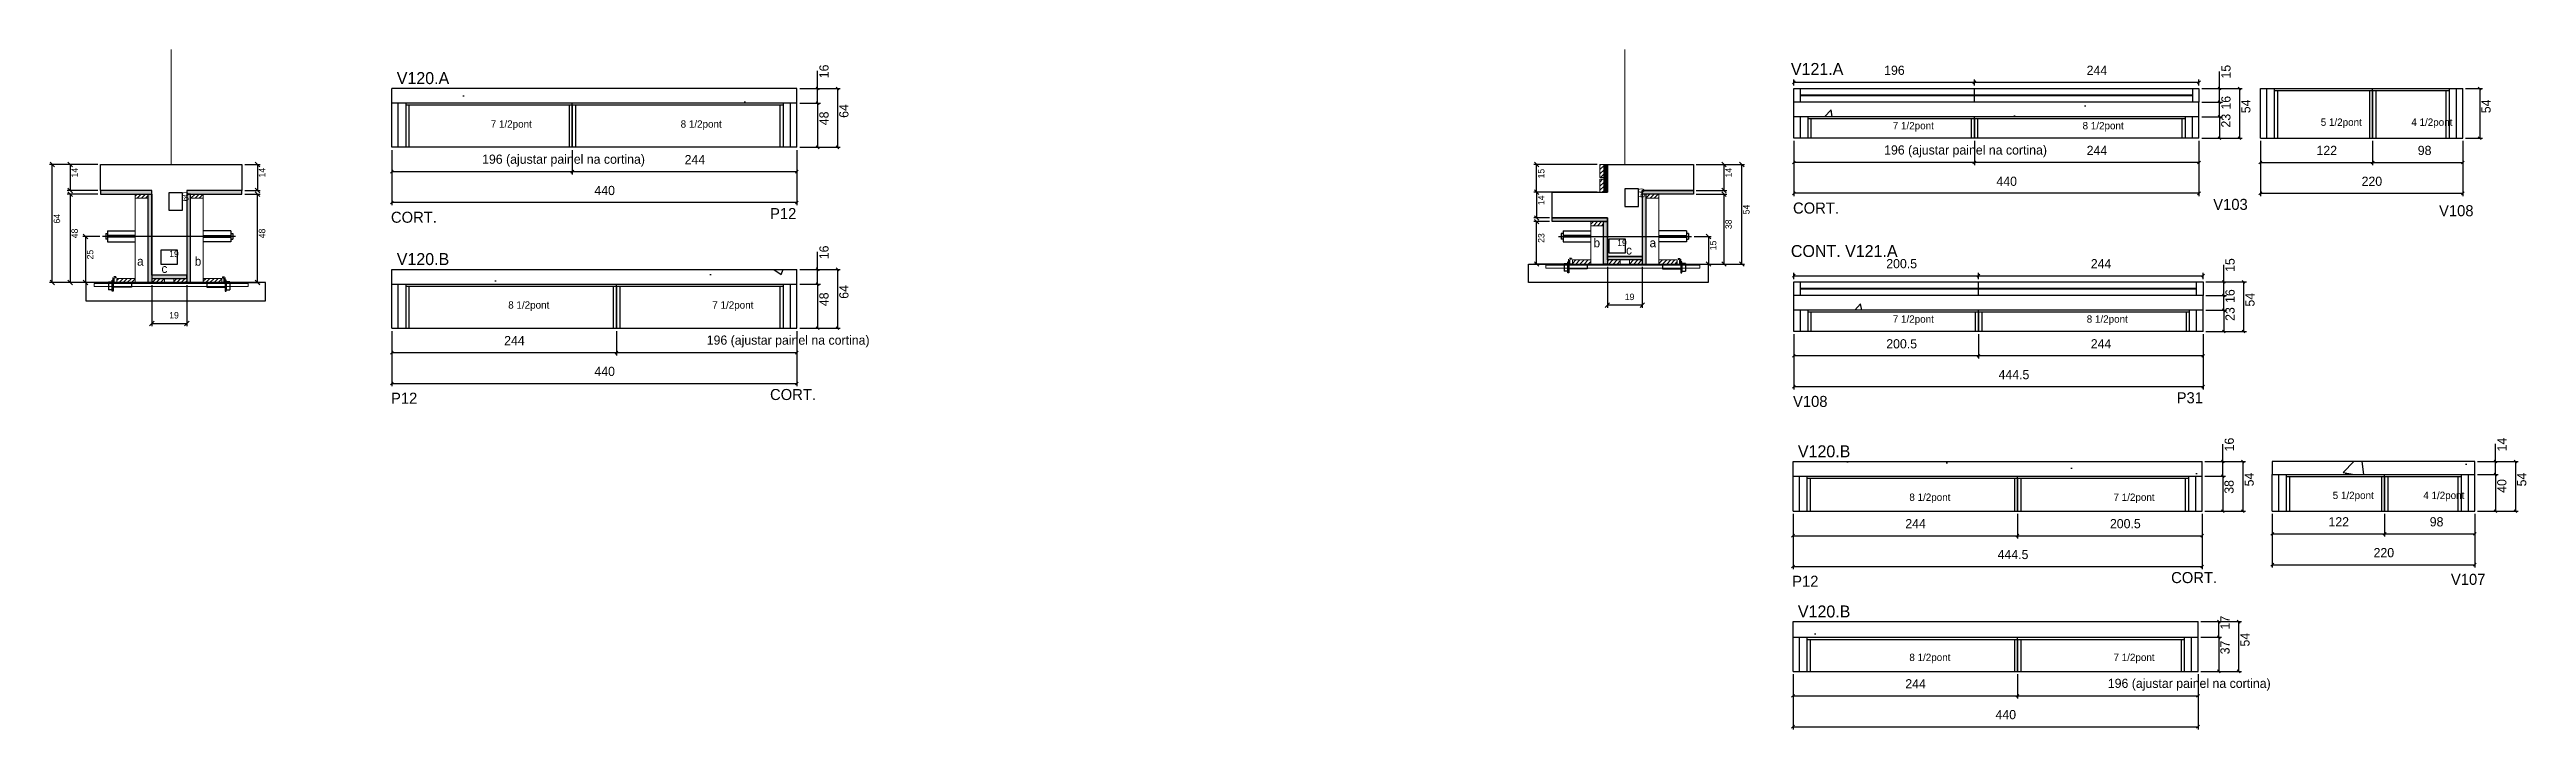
# Model space of a CAD drawing. Header units: metres. Extents: x 127 to 2817, y 11588 to 12327.
import ezdxf

# ---------------------------------------------------------------- set-up
doc = ezdxf.new("R2010")
doc.units = ezdxf.units.M
for name, color, linetype in [('5', 7, 'Continuous'), ('barrote', 7, 'Continuous'), ('CONCRETO', 7, 'Continuous'), ('COTA', 7, 'Continuous'), ('Cota Seção (2x)', 7, 'Continuous'), ('detalhes', 7, 'Continuous'), ('Hachura', 7, 'Continuous'), ('Madeira', 7, 'Continuous'), ('Painéis', 7, 'Continuous'), ('presilha', 7, 'Continuous'), ('SARR_2.2x7', 7, 'Continuous'), ('SARR_3.5x7', 7, 'Continuous'), ('SCO-___-LAJ', 7, 'Continuous'), ('TENSOR', 7, 'Continuous'), ('texto', 7, 'Continuous'), ('Texto Seção', 7, 'Continuous')]:
    doc.layers.add(name, color=color, linetype=linetype)

msp = doc.modelspace()

# ---------------------------------------------------------------- hatches: boundary and pattern name
at = {"layer": 'COTA'}
h = msp.add_hatch(dxfattribs=at)
h.set_pattern_fill('AR-CONC')
h.paths.add_polyline_path([(938.6, 12284.9), (938.6, 12268.9), (498.6, 12268.9), (498.6, 12284.9), (938.6, 12284.9)])
h = msp.add_hatch(dxfattribs=at)
h.set_pattern_fill('AR-CONC')
h.paths.add_polyline_path([(2461.7, 12269.9), (2461.7, 12253.9), (2021.7, 12253.9), (2021.7, 12269.9), (2461.7, 12269.9)])
h = msp.add_hatch(dxfattribs=at)
h.set_pattern_fill('AR-CONC')
h.paths.add_polyline_path([(498.6, 12088.3), (498.6, 12072.3), (938.6, 12072.3), (938.6, 12088.3), (498.6, 12088.3)])
h = msp.add_hatch(dxfattribs=at)
h.set_pattern_fill('AR-CONC')
h.paths.add_polyline_path([(2466.2, 12059.8), (2466.2, 12043.8), (2026.2, 12043.8), (2026.2, 12059.8), (2466.2, 12059.8)])
h = msp.add_hatch(dxfattribs=at)
h.set_pattern_fill('AR-CONC')
h.paths.add_polyline_path([(2020.7, 11879.5), (2020.7, 11863.5), (2465.2, 11863.5), (2465.2, 11879.5), (2020.7, 11879.5)])
h = msp.add_hatch(dxfattribs=at)
h.set_pattern_fill('AR-CONC')
h.paths.add_polyline_path([(2761.4, 11879.5), (2541.4, 11879.5), (2541.4, 11865.5), (2761.4, 11865.5), (2761.4, 11879.5)])
h = msp.add_hatch(dxfattribs=at)
h.set_pattern_fill('AR-CONC')
h.paths.add_polyline_path([(2020.7, 11705.5), (2020.7, 11688.5), (2460.7, 11688.5), (2460.7, 11705.5), (2020.7, 11705.5)])
at = {"layer": 'Hachura'}
h = msp.add_hatch(dxfattribs=at)
h.set_pattern_fill('ANSI31')
h.paths.add_polyline_path([(1811, 12202.1), (1815.4, 12202.1), (1815.4, 12188.1), (1811, 12188.1), (1811, 12202.1)])
h = msp.add_hatch(color=7, dxfattribs=at)
h.dxf.hatch_style = 1
h.paths.add_polyline_path([(1815.4, 12202.1), (1819, 12202.1), (1819, 12172.1), (1815.4, 12172.1), (1815.4, 12202.1)])
h = msp.add_hatch(color=7, dxfattribs=at)
h.dxf.hatch_style = 1
h.paths.add_polyline_path([(237.7, 12170.1), (237.7, 12174.1), (182.1, 12174.1), (182.1, 12170.1), (237.7, 12170.1)])
h = msp.add_hatch(dxfattribs=at)
h.set_pattern_fill('ANSI31')
h.paths.add_polyline_path([(233.7, 12165.7), (233.7, 12170.1), (219.7, 12170.1), (219.7, 12165.7), (233.7, 12165.7)])
h = msp.add_hatch(color=7, dxfattribs=at)
h.dxf.hatch_style = 1
h.paths.add_polyline_path([(233.7, 12174.1), (237.7, 12174.1), (237.7, 12074.1), (233.7, 12074.1), (233.7, 12174.1)])
h = msp.add_hatch(color=7, dxfattribs=at)
h.dxf.hatch_style = 1
h.paths.add_polyline_path([(279.7, 12174.1), (275.7, 12174.1), (275.7, 12074.1), (279.7, 12074.1), (279.7, 12174.1)])
h = msp.add_hatch(color=7, dxfattribs=at)
h.dxf.hatch_style = 1
h.paths.add_polyline_path([(335.7, 12170.1), (335.7, 12174.1), (275.7, 12174.1), (275.7, 12170.1), (335.7, 12170.1)])
h = msp.add_hatch(dxfattribs=at)
h.set_pattern_fill('ANSI31')
h.paths.add_polyline_path([(279.7, 12165.7), (279.7, 12170.1), (293.7, 12170.1), (293.7, 12165.7), (279.7, 12165.7)])
h = msp.add_hatch(dxfattribs=at)
h.set_pattern_fill('ANSI31')
h.paths.add_polyline_path([(1811, 12186.1), (1815.4, 12186.1), (1815.4, 12172.1), (1811, 12172.1), (1811, 12186.1)])
h = msp.add_hatch(color=7, dxfattribs=at)
h.dxf.hatch_style = 1
h.paths.add_polyline_path([(1861, 12174.1), (1857, 12174.1), (1857, 12094.1), (1861, 12094.1), (1861, 12174.1)])
h = msp.add_hatch(color=7, dxfattribs=at)
h.dxf.hatch_style = 1
h.paths.add_polyline_path([(1857, 12170.1), (1857, 12174.1), (1912.6, 12174.1), (1912.6, 12170.1), (1857, 12170.1)])
h = msp.add_hatch(dxfattribs=at)
h.set_pattern_fill('ANSI31')
h.paths.add_polyline_path([(1861, 12165.7), (1861, 12170.1), (1875, 12170.1), (1875, 12165.7), (1861, 12165.7)])
h = msp.add_hatch(color=7, dxfattribs=at)
h.dxf.hatch_style = 1
h.paths.add_polyline_path([(1759, 12140.1), (1759, 12144.1), (1819, 12144.1), (1819, 12140.1), (1759, 12140.1)])
h = msp.add_hatch(dxfattribs=at)
h.set_pattern_fill('ANSI31')
h.paths.add_polyline_path([(1815, 12135.7), (1815, 12140.1), (1801, 12140.1), (1801, 12135.7), (1815, 12135.7)])
h = msp.add_hatch(color=7, dxfattribs=at)
h.dxf.hatch_style = 1
h.paths.add_polyline_path([(1815, 12140.1), (1819, 12140.1), (1819, 12094.1), (1815, 12094.1), (1815, 12140.1)])
h = msp.add_hatch(color=7, dxfattribs=at)
h.dxf.hatch_style = 1
h.paths.add_polyline_path([(275.7, 12078.5), (275.7, 12082.1), (237.7, 12082.1), (237.7, 12078.5), (275.7, 12078.5)])
h = msp.add_hatch(dxfattribs=at)
h.set_pattern_fill('ANSI31')
h.paths.add_polyline_path([(1781, 12094.1), (1781, 12098.5), (1801, 12098.5), (1801, 12094.1), (1781, 12094.1)])
h = msp.add_hatch(color=7, dxfattribs=at)
h.dxf.hatch_style = 1
h.paths.add_polyline_path([(1819, 12098.5), (1819, 12102.1), (1857, 12102.1), (1857, 12098.5), (1819, 12098.5)])
h = msp.add_hatch(dxfattribs=at)
h.set_pattern_fill('ANSI31')
h.paths.add_polyline_path([(1819, 12094.1), (1819, 12098.5), (1833, 12098.5), (1833, 12094.1), (1819, 12094.1)])
h = msp.add_hatch(dxfattribs=at)
h.set_pattern_fill('ANSI31')
h.paths.add_polyline_path([(1857, 12094.1), (1857, 12098.5), (1843, 12098.5), (1843, 12094.1), (1857, 12094.1)])
h = msp.add_hatch(dxfattribs=at)
h.set_pattern_fill('ANSI31')
h.paths.add_polyline_path([(1895, 12094.1), (1895, 12098.5), (1875, 12098.5), (1875, 12094.1), (1895, 12094.1)])
h = msp.add_hatch(dxfattribs=at)
h.set_pattern_fill('ANSI31')
h.paths.add_polyline_path([(199.7, 12074.1), (199.7, 12078.5), (219.7, 12078.5), (219.7, 12074.1), (199.7, 12074.1)])
h = msp.add_hatch(dxfattribs=at)
h.set_pattern_fill('ANSI31')
h.paths.add_polyline_path([(237.7, 12074.1), (237.7, 12078.5), (251.7, 12078.5), (251.7, 12074.1), (237.7, 12074.1)])
h = msp.add_hatch(dxfattribs=at)
h.set_pattern_fill('ANSI31')
h.paths.add_polyline_path([(275.7, 12074.1), (275.7, 12078.5), (261.7, 12078.5), (261.7, 12074.1), (275.7, 12074.1)])
h = msp.add_hatch(dxfattribs=at)
h.set_pattern_fill('ANSI31')
h.paths.add_polyline_path([(313.7, 12074.1), (313.7, 12078.5), (293.7, 12078.5), (293.7, 12074.1), (313.7, 12074.1)])

# ---------------------------------------------------------------- linework, layer by layer
at = {"color": 7, "lineweight": 25}
for p, q in [((187.7, 12127.1), (187.7, 12121.1)), ((187.7, 12127.1), (189.7, 12127.1)), ((189.7, 12121.1), (187.7, 12121.1)), ((189.7, 12130.1), (189.7, 12118.1)), ((189.7, 12130.1), (219.7, 12130.1)), ((219.7, 12125.1), (189.7, 12125.1)), ((219.7, 12123.1), (189.7, 12123.1)), ((189.7, 12118.1), (219.7, 12118.1)), ((323.7, 12130.1), (293.7, 12130.1)), ((293.7, 12125.1), (323.7, 12125.1)), ((293.7, 12123.1), (323.7, 12123.1)), ((323.7, 12118.1), (293.7, 12118.1)), ((323.7, 12130.1), (323.7, 12118.1)), ((323.7, 12127.1), (325.7, 12127.1)), ((323.7, 12121.1), (325.7, 12121.1)), ((325.7, 12127.1), (325.7, 12121.1)), ((1769, 12127.1), (1769, 12121.1)), ((1771, 12127.1), (1769, 12127.1)), ((1771, 12121.1), (1769, 12121.1)), ((1771, 12130.1), (1771, 12118.1)), ((1771, 12130.1), (1801, 12130.1)), ((1801, 12125.1), (1771, 12125.1)), ((1801, 12123.1), (1771, 12123.1)), ((1771, 12118.1), (1801, 12118.1)), ((1905, 12130.1), (1875, 12130.1)), ((1875, 12125.1), (1905, 12125.1)), ((1875, 12123.1), (1905, 12123.1)), ((1905, 12118.1), (1875, 12118.1)), ((1905, 12130.1), (1905, 12118.1)), ((1907, 12127.1), (1905, 12127.1)), ((1905, 12121.1), (1907, 12121.1)), ((1907, 12127.1), (1907, 12121.1))]:
    msp.add_line(p, q, dxfattribs=at)
at = {"layer": 'barrote', "color": 251, "lineweight": 25}
for points in [[(1928.5, 12074.1), (1733.3, 12074.1), (1733.3, 12094.1), (1928.5, 12094.1)], [(166.2, 12054.1), (361.4, 12054.1), (361.4, 12074.1), (166.2, 12074.1)]]:
    msp.add_lwpolyline(points, close=True, dxfattribs=at)
at = {"layer": 'CONCRETO', "color": 251, "lineweight": 25}
msp.add_lwpolyline([(182.1, 12174.1), (182.1, 12202.1), (335.7, 12202.1), (335.7, 12174.1), (275.7, 12174.1), (275.7, 12082.1), (237.7, 12082.1), (237.7, 12174.1)], close=True, dxfattribs=at)
msp.add_lwpolyline([(1912.6, 12202.1), (1912.6, 12174.1), (1857, 12174.1), (1857, 12102.1), (1819, 12102.1), (1819, 12144.1), (1759, 12144.1), (1759, 12172.1), (1819, 12172.1), (1819, 12202.1), (1912.6, 12202.1)], dxfattribs=at)
at = {"layer": 'COTA', "color": 4, "lineweight": 25}
for p, q in [((961.1, 12284.9), (961.1, 12304)), ((2484.1, 12284.9), (2484.1, 12303.3)), ((941.6, 12284.9), (964.1, 12284.9)), ((941.6, 12284.9), (985.7, 12284.9)), ((961.1, 12268.9), (961.1, 12284.9)), ((982.7, 12284.9), (982.7, 12220.9)), ((2021.7, 12287.9), (2021.7, 12294.5)), ((2021.7, 12291.5), (2217.7, 12291.5)), ((2217.7, 12287.9), (2217.7, 12294.5)), ((2217.7, 12287.9), (2217.7, 12294.5)), ((2217.7, 12291.5), (2461.7, 12291.5)), ((2461.7, 12287.9), (2461.7, 12294.5)), ((2464.7, 12284.9), (2508.7, 12284.9)), ((2464.7, 12284.9), (2487.1, 12284.9)), ((2484.1, 12269.9), (2484.1, 12284.9)), ((2505.7, 12284.9), (2505.7, 12230.9)), ((2751.4, 12284.9), (2769.7, 12284.9)), ((2766.7, 12284.9), (2766.7, 12230.9)), ((941.6, 12268.9), (964.1, 12268.9)), ((941.6, 12268.9), (964.1, 12268.9)), ((961.1, 12268.9), (961.1, 12220.9)), ((2464.7, 12269.9), (2487.1, 12269.9)), ((2464.7, 12269.9), (2487.1, 12269.9)), ((2464.7, 12253.9), (2487.1, 12253.9)), ((2464.7, 12253.9), (2487.1, 12253.9)), ((2484.1, 12253.9), (2484.1, 12269.9)), ((2484.1, 12253.9), (2484.1, 12230.9)), ((498.6, 12217.9), (498.6, 12191.4)), ((498.6, 12217.9), (498.6, 12157.9)), ((694.6, 12217.9), (694.6, 12191.4)), ((694.6, 12217.9), (694.6, 12191.4)), ((938.6, 12217.9), (938.6, 12191.4)), ((938.6, 12217.9), (938.6, 12157.9)), ((941.6, 12220.9), (964.1, 12220.9)), ((941.6, 12220.9), (985.7, 12220.9)), ((2021.7, 12227.9), (2021.7, 12201.4)), ((2021.7, 12227.9), (2021.7, 12167.9)), ((2217.7, 12227.9), (2217.7, 12201.4)), ((2217.7, 12227.9), (2217.7, 12201.4)), ((2461.7, 12227.9), (2461.7, 12201.4)), ((2461.7, 12227.9), (2461.7, 12167.9)), ((2464.7, 12230.9), (2487.1, 12230.9)), ((2464.7, 12230.9), (2508.7, 12230.9)), ((2528.4, 12227.9), (2528.4, 12201.4)), ((2528.4, 12227.9), (2528.4, 12167.9)), ((2650.4, 12227.9), (2650.4, 12201.4)), ((2650.4, 12227.9), (2650.4, 12201.4)), ((2748.4, 12227.9), (2748.4, 12201.4)), ((2748.4, 12227.9), (2748.4, 12167.9)), ((2751.4, 12230.9), (2769.7, 12230.9)), ((179.1, 12202.1), (126.7, 12202.1)), ((129.7, 12074.1), (129.7, 12202.1)), ((179.1, 12202.1), (146, 12202.1)), ((149, 12202.1), (149, 12174.1)), ((338.7, 12202.1), (355.5, 12202.1)), ((352.5, 12202.1), (352.5, 12174.1)), ((694.6, 12194.4), (498.6, 12194.4)), ((938.6, 12194.4), (694.6, 12194.4)), ((1808, 12202.1), (1739.2, 12202.1)), ((1742.2, 12172.1), (1742.2, 12202.1)), ((1915.6, 12202.1), (1968, 12202.1)), ((1915.6, 12202.1), (1948.7, 12202.1)), ((1945.7, 12202.1), (1945.7, 12174.1)), ((1965, 12094.1), (1965, 12202.1)), ((2217.7, 12204.4), (2021.7, 12204.4)), ((2461.7, 12204.4), (2217.7, 12204.4)), ((2528.4, 12204.4), (2650.4, 12204.4)), ((2650.4, 12204.4), (2748.4, 12204.4)), ((179.1, 12174.1), (146, 12174.1)), ((179.1, 12170.1), (146, 12170.1)), ((149, 12170.1), (149, 12074.1)), ((338.7, 12174.1), (355.5, 12174.1)), ((338.7, 12170.1), (355.5, 12170.1)), ((352.5, 12074.1), (352.5, 12170.1)), ((1808, 12172.1), (1739.2, 12172.1)), ((1756, 12172.1), (1739.2, 12172.1)), ((1742.2, 12172.1), (1742.2, 12144.1)), ((1915.6, 12174.1), (1948.7, 12174.1)), ((1915.6, 12170.1), (1948.7, 12170.1)), ((1945.7, 12170.1), (1945.7, 12094.1)), ((2461.7, 12170.9), (2021.7, 12170.9)), ((2528.4, 12170.9), (2748.4, 12170.9)), ((938.6, 12160.9), (498.6, 12160.9)), ((1756, 12144.1), (1739.2, 12144.1)), ((1756, 12140.1), (1739.2, 12140.1)), ((1742.2, 12094.1), (1742.2, 12140.1)), ((181.4, 12124.1), (162.8, 12124.1)), ((165.8, 12124.1), (165.8, 12074.1)), ((1913.3, 12124.1), (1931.9, 12124.1)), ((1928.9, 12124.1), (1928.9, 12094.1)), ((941.6, 12088.3), (964.1, 12088.3)), ((941.6, 12088.3), (985.7, 12088.3)), ((961.1, 12088.3), (961.1, 12107.4)), ((961.1, 12072.3), (961.1, 12088.3)), ((982.7, 12088.3), (982.7, 12024.3)), ((1782.4, 12094.1), (1739.2, 12094.1)), ((1819, 12091.1), (1819, 12046.4)), ((1857, 12091.1), (1857, 12046.4)), ((1893.6, 12094.1), (1968, 12094.1)), ((1893.6, 12094.1), (1948.7, 12094.1)), ((1913.3, 12094.1), (1931.9, 12094.1)), ((2021.7, 12077.8), (2021.7, 12084.4)), ((2222.2, 12077.8), (2222.2, 12084.4)), ((2222.2, 12077.8), (2222.2, 12084.4)), ((2466.2, 12077.8), (2466.2, 12084.4)), ((2488.6, 12074.8), (2488.6, 12093.2)), ((201.1, 12074.1), (126.7, 12074.1)), ((201.1, 12074.1), (146, 12074.1)), ((181.4, 12074.1), (162.8, 12074.1)), ((237.7, 12071.1), (237.7, 12026.4)), ((275.7, 12071.1), (275.7, 12026.4)), ((312.3, 12074.1), (355.5, 12074.1)), ((941.6, 12072.3), (964.1, 12072.3)), ((941.6, 12072.3), (964.1, 12072.3)), ((961.1, 12072.3), (961.1, 12024.3)), ((2021.7, 12081.4), (2222.2, 12081.4)), ((2222.2, 12081.4), (2466.2, 12081.4)), ((2469.2, 12074.8), (2513.2, 12074.8)), ((2469.2, 12074.8), (2491.6, 12074.8)), ((2469.2, 12059.8), (2491.6, 12059.8)), ((2469.2, 12059.8), (2491.6, 12059.8)), ((2488.6, 12059.8), (2488.6, 12074.8)), ((2488.6, 12043.8), (2488.6, 12059.8)), ((2510.2, 12074.8), (2510.2, 12020.8)), ((237.7, 12029.4), (275.7, 12029.4)), ((1857, 12049.4), (1819, 12049.4)), ((2469.2, 12043.8), (2491.6, 12043.8)), ((2469.2, 12043.8), (2491.6, 12043.8)), ((2488.6, 12043.8), (2488.6, 12020.8)), ((498.6, 12021.3), (498.6, 11994.8)), ((498.6, 12021.3), (498.6, 11961.3)), ((742.6, 12021.3), (742.6, 11994.8)), ((742.6, 12021.3), (742.6, 11994.8)), ((938.6, 12021.3), (938.6, 11994.8)), ((938.6, 12021.3), (938.6, 11961.3)), ((941.6, 12024.3), (964.1, 12024.3)), ((941.6, 12024.3), (985.7, 12024.3)), ((2021.7, 12017.8), (2021.7, 11991.3)), ((2021.7, 12017.8), (2021.7, 11957.8)), ((2222.2, 12017.8), (2222.2, 11991.3)), ((2222.2, 12017.8), (2222.2, 11991.3)), ((2466.2, 12017.8), (2466.2, 11991.3)), ((2466.2, 12017.8), (2466.2, 11957.8)), ((2469.2, 12020.8), (2491.6, 12020.8)), ((2469.2, 12020.8), (2513.2, 12020.8)), ((498.6, 11997.8), (742.6, 11997.8)), ((742.6, 11997.8), (938.6, 11997.8)), ((2222.2, 11994.3), (2021.7, 11994.3)), ((2466.2, 11994.3), (2222.2, 11994.3)), ((498.6, 11964.3), (938.6, 11964.3)), ((2466.2, 11960.8), (2021.7, 11960.8)), ((2487.7, 11879.5), (2487.7, 11898.5)), ((2783.8, 11879.5), (2783.8, 11898.6)), ((2468.2, 11879.5), (2490.7, 11879.5)), ((2468.2, 11879.5), (2512.3, 11879.5)), ((2487.7, 11863.5), (2487.7, 11879.5)), ((2509.3, 11879.5), (2509.3, 11825.5)), ((2764.4, 11879.5), (2808.5, 11879.5)), ((2764.4, 11879.5), (2786.8, 11879.5)), ((2783.8, 11865.5), (2783.8, 11879.5)), ((2805.5, 11879.5), (2805.5, 11825.5)), ((2468.2, 11863.5), (2490.7, 11863.5)), ((2468.2, 11863.5), (2490.7, 11863.5)), ((2487.7, 11863.5), (2487.7, 11825.5)), ((2764.4, 11865.5), (2786.8, 11865.5)), ((2764.4, 11865.5), (2786.8, 11865.5)), ((2783.8, 11865.5), (2783.8, 11825.5)), ((2020.7, 11822.5), (2020.7, 11795.9)), ((2020.7, 11822.5), (2020.7, 11762.4)), ((2264.7, 11822.5), (2264.7, 11795.9)), ((2264.7, 11822.5), (2264.7, 11795.9)), ((2465.2, 11822.5), (2465.2, 11795.9)), ((2465.2, 11822.5), (2465.2, 11762.4)), ((2468.2, 11825.5), (2490.7, 11825.5)), ((2468.2, 11825.5), (2512.3, 11825.5)), ((2541.4, 11822.5), (2541.4, 11797.9)), ((2541.4, 11822.5), (2541.4, 11764.4)), ((2663.4, 11822.5), (2663.4, 11797.9)), ((2663.4, 11822.5), (2663.4, 11797.9)), ((2761.4, 11822.5), (2761.4, 11797.9)), ((2761.4, 11822.5), (2761.4, 11764.4)), ((2764.4, 11825.5), (2808.5, 11825.5)), ((2764.4, 11825.5), (2786.8, 11825.5)), ((2020.7, 11798.9), (2264.7, 11798.9)), ((2264.7, 11798.9), (2465.2, 11798.9)), ((2541.4, 11800.9), (2663.4, 11800.9)), ((2663.4, 11800.9), (2761.4, 11800.9)), ((2020.7, 11765.4), (2465.2, 11765.4)), ((2541.4, 11767.4), (2761.4, 11767.4)), ((2463.7, 11705.5), (2486.2, 11705.5)), ((2463.7, 11705.5), (2507.8, 11705.5)), ((2483.2, 11688.5), (2483.2, 11705.5)), ((2504.8, 11705.5), (2504.8, 11651.5)), ((2463.7, 11688.5), (2486.2, 11688.5)), ((2463.7, 11688.5), (2486.2, 11688.5)), ((2483.2, 11688.5), (2483.2, 11651.5)), ((2463.7, 11651.5), (2486.2, 11651.5)), ((2463.7, 11651.5), (2507.8, 11651.5)), ((2020.7, 11648.5), (2020.7, 11621.9)), ((2020.7, 11648.5), (2020.7, 11588.4)), ((2020.7, 11624.9), (2264.7, 11624.9)), ((2264.7, 11648.5), (2264.7, 11621.9)), ((2264.7, 11648.5), (2264.7, 11621.9)), ((2264.7, 11624.9), (2460.7, 11624.9)), ((2460.7, 11648.5), (2460.7, 11621.9)), ((2460.7, 11648.5), (2460.7, 11588.4)), ((2020.7, 11591.4), (2460.7, 11591.4))]:
    msp.add_line(p, q, dxfattribs=at)
at = {"layer": 'COTA', "color": 241, "lineweight": 25}
for p, q in [((938.6, 12284.9), (498.6, 12284.9)), ((498.6, 12268.9), (498.6, 12284.9)), ((938.6, 12268.9), (938.6, 12284.9)), ((2461.7, 12269.9), (2021.7, 12269.9)), ((2021.7, 12253.9), (2021.7, 12269.9)), ((2461.7, 12253.9), (2461.7, 12269.9)), ((498.6, 12088.3), (938.6, 12088.3)), ((498.6, 12072.3), (498.6, 12088.3)), ((938.6, 12072.3), (938.6, 12088.3)), ((2466.2, 12059.8), (2021.7, 12059.8)), ((2021.7, 12043.8), (2021.7, 12059.8)), ((2466.2, 12043.8), (2466.2, 12059.8)), ((2020.7, 11879.5), (2465.2, 11879.5)), ((2020.7, 11863.5), (2020.7, 11879.5)), ((2465.2, 11863.5), (2465.2, 11879.5)), ((2761.4, 11879.5), (2541.4, 11879.5)), ((2541.4, 11879.5), (2541.4, 11865.5)), ((2761.4, 11865.5), (2761.4, 11879.5)), ((2020.7, 11705.5), (2460.7, 11705.5)), ((2020.7, 11688.5), (2020.7, 11705.5)), ((2460.7, 11688.5), (2460.7, 11705.5))]:
    msp.add_line(p, q, dxfattribs=at)
at = {"layer": 'COTA', "color": 0, "lineweight": 25}
for p, q in [((962.6, 12283.4), (959.6, 12286.4)), ((962.6, 12267.4), (959.6, 12270.4)), ((959.6, 12270.4), (962.6, 12267.4)), ((984.2, 12283.4), (981.2, 12286.4)), ((2023.2, 12293), (2020.2, 12290)), ((2216.2, 12290), (2219.2, 12293)), ((2219.2, 12293), (2216.2, 12290)), ((2460.2, 12290), (2463.2, 12293)), ((2485.6, 12283.4), (2482.6, 12286.4)), ((2485.6, 12268.4), (2482.6, 12271.4)), ((2482.6, 12271.4), (2485.6, 12268.4)), ((2507.2, 12283.4), (2504.2, 12286.4)), ((2768.2, 12283.4), (2765.2, 12286.4)), ((2485.6, 12252.4), (2482.6, 12255.4)), ((2482.6, 12255.4), (2485.6, 12252.4)), ((959.6, 12222.4), (962.6, 12219.4)), ((981.2, 12222.4), (984.2, 12219.4)), ((2482.6, 12232.4), (2485.6, 12229.4)), ((2504.2, 12232.4), (2507.2, 12229.4)), ((2765.2, 12232.4), (2768.2, 12229.4)), ((500.1, 12195.9), (497.1, 12192.9)), ((696.1, 12195.9), (693.1, 12192.9)), ((693.1, 12192.9), (696.1, 12195.9)), ((937.1, 12192.9), (940.1, 12195.9)), ((2023.2, 12205.9), (2020.2, 12202.9)), ((2219.2, 12205.9), (2216.2, 12202.9)), ((2216.2, 12202.9), (2219.2, 12205.9)), ((2460.2, 12202.9), (2463.2, 12205.9)), ((2529.9, 12205.9), (2526.9, 12202.9)), ((2648.9, 12202.9), (2651.9, 12205.9)), ((2651.9, 12205.9), (2648.9, 12202.9)), ((2746.9, 12202.9), (2749.9, 12205.9)), ((2023.2, 12172.4), (2020.2, 12169.4)), ((2460.2, 12169.4), (2463.2, 12172.4)), ((2529.9, 12172.4), (2526.9, 12169.4)), ((2746.9, 12169.4), (2749.9, 12172.4)), ((500.1, 12162.4), (497.1, 12159.4)), ((937.1, 12159.4), (940.1, 12162.4)), ((962.6, 12086.8), (959.6, 12089.8)), ((984.2, 12086.8), (981.2, 12089.8)), ((2023.2, 12082.9), (2020.2, 12079.9)), ((2220.7, 12079.9), (2223.7, 12082.9)), ((2223.7, 12082.9), (2220.7, 12079.9)), ((2464.7, 12079.9), (2467.7, 12082.9)), ((962.6, 12070.8), (959.6, 12073.8)), ((959.6, 12073.8), (962.6, 12070.8)), ((2490.1, 12073.3), (2487.1, 12076.3)), ((2490.1, 12058.3), (2487.1, 12061.3)), ((2487.1, 12061.3), (2490.1, 12058.3)), ((2511.7, 12073.3), (2508.7, 12076.3)), ((2490.1, 12042.3), (2487.1, 12045.3)), ((2487.1, 12045.3), (2490.1, 12042.3)), ((959.6, 12025.8), (962.6, 12022.8)), ((981.2, 12025.8), (984.2, 12022.8)), ((2487.1, 12022.3), (2490.1, 12019.3)), ((2508.7, 12022.3), (2511.7, 12019.3)), ((500.1, 11999.3), (497.1, 11996.3)), ((741.1, 11996.3), (744.1, 11999.3)), ((744.1, 11999.3), (741.1, 11996.3)), ((937.1, 11996.3), (940.1, 11999.3)), ((2023.2, 11995.8), (2020.2, 11992.8)), ((2223.7, 11995.8), (2220.7, 11992.8)), ((2220.7, 11992.8), (2223.7, 11995.8)), ((2464.7, 11992.8), (2467.7, 11995.8)), ((500.1, 11965.8), (497.1, 11962.8)), ((937.1, 11962.8), (940.1, 11965.8)), ((2023.2, 11962.3), (2020.2, 11959.3)), ((2464.7, 11959.3), (2467.7, 11962.3)), ((2489.2, 11878), (2486.2, 11881)), ((2510.8, 11878), (2507.8, 11881)), ((2785.3, 11878), (2782.3, 11881)), ((2785.3, 11864), (2782.3, 11867)), ((2782.3, 11867), (2785.3, 11864)), ((2807, 11878), (2804, 11881)), ((2489.2, 11862), (2486.2, 11865)), ((2486.2, 11865), (2489.2, 11862)), ((2486.2, 11827), (2489.2, 11824)), ((2507.8, 11827), (2510.8, 11824)), ((2782.3, 11827), (2785.3, 11824)), ((2804, 11827), (2807, 11824)), ((2022.2, 11800.4), (2019.2, 11797.4)), ((2263.2, 11797.4), (2266.2, 11800.4)), ((2266.2, 11800.4), (2263.2, 11797.4)), ((2463.7, 11797.4), (2466.7, 11800.4)), ((2542.9, 11802.4), (2539.9, 11799.4)), ((2661.9, 11799.4), (2664.9, 11802.4)), ((2664.9, 11802.4), (2661.9, 11799.4)), ((2759.9, 11799.4), (2762.9, 11802.4)), ((2022.2, 11766.9), (2019.2, 11763.9)), ((2463.7, 11763.9), (2466.7, 11766.9)), ((2542.9, 11768.9), (2539.9, 11765.9)), ((2759.9, 11765.9), (2762.9, 11768.9)), ((2484.7, 11704), (2481.7, 11707)), ((2506.3, 11704), (2503.3, 11707)), ((2484.7, 11687), (2481.7, 11690)), ((2481.7, 11690), (2484.7, 11687)), ((2481.7, 11653), (2484.7, 11650)), ((2503.3, 11653), (2506.3, 11650)), ((2022.2, 11626.4), (2019.2, 11623.4)), ((2263.2, 11623.4), (2266.2, 11626.4)), ((2266.2, 11626.4), (2263.2, 11623.4)), ((2459.2, 11623.4), (2462.2, 11626.4)), ((2022.2, 11592.9), (2019.2, 11589.9)), ((2459.2, 11589.9), (2462.2, 11592.9))]:
    msp.add_line(p, q, dxfattribs=at)
for points in [[(132.2, 12199.6), (127.2, 12204.6)], [(151.5, 12199.6), (146.5, 12204.6)], [(355, 12199.6), (350, 12204.6)], [(1744.7, 12199.6), (1739.7, 12204.6)], [(1948.2, 12199.6), (1943.2, 12204.6)], [(1967.5, 12199.6), (1962.5, 12204.6)], [(146.5, 12176.6), (151.5, 12171.6)], [(151.5, 12167.6), (146.5, 12172.6)], [(350, 12176.6), (355, 12171.6)], [(355, 12167.6), (350, 12172.6)], [(1744.7, 12169.6), (1739.7, 12174.6)], [(1739.7, 12174.6), (1744.7, 12169.6)], [(1943.2, 12176.6), (1948.2, 12171.6)], [(1948.2, 12167.6), (1943.2, 12172.6)], [(1739.7, 12146.6), (1744.7, 12141.6)], [(1744.7, 12137.6), (1739.7, 12142.6)], [(168.3, 12121.6), (163.3, 12126.6)], [(1931.4, 12121.6), (1926.4, 12126.6)], [(1739.7, 12096.6), (1744.7, 12091.6)], [(1926.4, 12096.6), (1931.4, 12091.6)], [(1943.2, 12096.6), (1948.2, 12091.6)], [(1962.5, 12096.6), (1967.5, 12091.6)], [(127.2, 12076.6), (132.2, 12071.6)], [(146.5, 12076.6), (151.5, 12071.6)], [(163.3, 12076.6), (168.3, 12071.6)], [(350, 12076.6), (355, 12071.6)], [(240.2, 12031.9), (235.2, 12026.9)], [(273.2, 12026.9), (278.2, 12031.9)], [(1821.5, 12051.9), (1816.5, 12046.9)], [(1854.5, 12046.9), (1859.5, 12051.9)]]:
    msp.add_lwpolyline(points, dxfattribs=at)
at = {"layer": 'Cota Seção (2x)', "color": 180, "lineweight": 25}
for p, q in [((271.2, 12171.6), (256.2, 12171.6)), ((256.2, 12171.6), (256.2, 12152.6)), ((271.2, 12152.6), (271.2, 12171.6)), ((1853, 12175.8), (1838, 12175.8)), ((1838, 12175.8), (1838, 12156.5)), ((1853, 12156.5), (1853, 12175.8)), ((256.2, 12152.6), (271.2, 12152.6)), ((1838, 12156.5), (1853, 12156.5)), ((265.7, 12109.1), (247.7, 12109.1)), ((247.7, 12109.1), (247.7, 12094.1)), ((265.7, 12094.1), (265.7, 12109.1)), ((1838.7, 12121.1), (1820.7, 12121.1)), ((1820.7, 12121.1), (1820.7, 12106.1)), ((1838.7, 12106.1), (1838.7, 12121.1)), ((247.7, 12094.1), (265.7, 12094.1)), ((1820.7, 12106.1), (1838.7, 12106.1))]:
    msp.add_line(p, q, dxfattribs=at)
at = {"layer": 'Madeira', "color": 126, "lineweight": 18}
for points in [[(1811, 12202.1), (1815.4, 12202.1), (1815.4, 12188.1), (1811, 12188.1)], [(233.7, 12165.7), (233.7, 12170.1), (219.7, 12170.1), (219.7, 12165.7)], [(233.7, 12170.1), (219.7, 12170.1), (219.7, 12074.1), (233.7, 12074.1)], [(279.7, 12165.7), (279.7, 12170.1), (293.7, 12170.1), (293.7, 12165.7)], [(279.7, 12170.1), (293.7, 12170.1), (293.7, 12074.1), (279.7, 12074.1)], [(1811, 12186.1), (1815.4, 12186.1), (1815.4, 12172.1), (1811, 12172.1)], [(1861, 12165.7), (1861, 12170.1), (1875, 12170.1), (1875, 12165.7)], [(1861, 12170.1), (1875, 12170.1), (1875, 12094.1), (1861, 12094.1)], [(1815, 12135.7), (1815, 12140.1), (1801, 12140.1), (1801, 12135.7)], [(1815, 12140.1), (1801, 12140.1), (1801, 12094.1), (1815, 12094.1)], [(1781, 12094.1), (1781, 12098.5), (1801, 12098.5), (1801, 12094.1)], [(1819, 12094.1), (1819, 12098.5), (1833, 12098.5), (1833, 12094.1)], [(1857, 12094.1), (1857, 12098.5), (1843, 12098.5), (1843, 12094.1)], [(1895, 12094.1), (1895, 12098.5), (1875, 12098.5), (1875, 12094.1)], [(199.7, 12074.1), (199.7, 12078.5), (219.7, 12078.5), (219.7, 12074.1)], [(237.7, 12074.1), (237.7, 12078.5), (251.7, 12078.5), (251.7, 12074.1)], [(275.7, 12074.1), (275.7, 12078.5), (261.7, 12078.5), (261.7, 12074.1)], [(313.7, 12074.1), (313.7, 12078.5), (293.7, 12078.5), (293.7, 12074.1)]]:
    msp.add_lwpolyline(points, close=True, dxfattribs=at)
at = {"layer": 'Painéis', "color": 200, "lineweight": 25}
for p, q in [((2021.7, 12269.9), (2021.7, 12284.9)), ((2021.7, 12284.9), (2461.7, 12284.9)), ((2217.7, 12269.9), (2217.7, 12284.9)), ((2461.7, 12284.9), (2461.7, 12269.9)), ((2528.4, 12284.9), (2748.4, 12284.9)), ((2528.4, 12230.9), (2528.4, 12284.9)), ((2650.4, 12230.9), (2650.4, 12284.9)), ((2748.4, 12230.9), (2748.4, 12284.9)), ((938.6, 12268.9), (498.6, 12268.9)), ((498.6, 12220.9), (498.6, 12268.9)), ((694.6, 12220.9), (694.6, 12268.9)), ((938.6, 12220.9), (938.6, 12268.9)), ((2461.7, 12269.9), (2021.7, 12269.9)), ((2461.7, 12253.9), (2021.7, 12253.9)), ((2021.7, 12230.9), (2021.7, 12253.9)), ((2217.7, 12230.9), (2217.7, 12253.9)), ((2461.7, 12230.9), (2461.7, 12253.9)), ((938.6, 12220.9), (498.6, 12220.9)), ((2461.7, 12230.9), (2021.7, 12230.9)), ((2528.4, 12230.9), (2748.4, 12230.9)), ((498.6, 12072.3), (938.6, 12072.3)), ((498.6, 12024.3), (498.6, 12072.3)), ((742.6, 12024.3), (742.6, 12072.3)), ((938.6, 12024.3), (938.6, 12072.3)), ((2021.7, 12059.8), (2021.7, 12074.8)), ((2021.7, 12074.8), (2466.2, 12074.8)), ((2466.2, 12059.8), (2021.7, 12059.8)), ((2222.2, 12059.8), (2222.2, 12074.8)), ((2466.2, 12074.8), (2466.2, 12059.8)), ((2466.2, 12043.8), (2021.7, 12043.8)), ((2021.7, 12020.8), (2021.7, 12043.8)), ((2222.2, 12020.8), (2222.2, 12043.8)), ((2466.2, 12020.8), (2466.2, 12043.8)), ((498.6, 12024.3), (938.6, 12024.3)), ((2466.2, 12020.8), (2021.7, 12020.8)), ((2020.7, 11863.5), (2465.2, 11863.5)), ((2020.7, 11825.5), (2020.7, 11863.5)), ((2264.7, 11825.5), (2264.7, 11863.5)), ((2465.2, 11825.5), (2465.2, 11863.5)), ((2541.4, 11865.5), (2761.4, 11865.5)), ((2541.4, 11825.5), (2541.4, 11865.5)), ((2663.4, 11825.5), (2663.4, 11865.5)), ((2761.4, 11825.5), (2761.4, 11865.5)), ((2020.7, 11825.5), (2465.2, 11825.5)), ((2541.4, 11825.5), (2761.4, 11825.5)), ((2020.7, 11688.5), (2460.7, 11688.5)), ((2020.7, 11651.5), (2020.7, 11688.5)), ((2264.7, 11651.5), (2264.7, 11688.5)), ((2460.7, 11651.5), (2460.7, 11688.5)), ((2020.7, 11651.5), (2460.7, 11651.5))]:
    msp.add_line(p, q, dxfattribs=at)
for points in [[(1815.4, 12202.1), (1819, 12202.1), (1819, 12172.1), (1815.4, 12172.1)], [(237.7, 12170.1), (237.7, 12174.1), (182.1, 12174.1), (182.1, 12170.1)], [(233.7, 12170.1), (237.7, 12170.1), (237.7, 12074.1), (233.7, 12074.1)], [(335.7, 12170.1), (335.7, 12174.1), (275.7, 12174.1), (275.7, 12170.1)], [(279.7, 12170.1), (275.7, 12170.1), (275.7, 12074.1), (279.7, 12074.1)], [(1857, 12170.1), (1857, 12174.1), (1912.6, 12174.1), (1912.6, 12170.1)], [(1861, 12170.1), (1857, 12170.1), (1857, 12094.1), (1861, 12094.1)], [(1759, 12140.1), (1759, 12144.1), (1819, 12144.1), (1819, 12140.1)], [(1815, 12140.1), (1819, 12140.1), (1819, 12094.1), (1815, 12094.1)], [(275.7, 12078.5), (275.7, 12082.1), (237.7, 12082.1), (237.7, 12078.5)], [(1819, 12098.5), (1819, 12102.1), (1857, 12102.1), (1857, 12098.5)]]:
    msp.add_lwpolyline(points, close=True, dxfattribs=at)
at = {"layer": 'presilha', "color": 1, "lineweight": 25}
for p, q in [((1772.2, 12094.8), (1776.2, 12094.8)), ((1772.2, 12094.8), (1772.2, 12086.2)), ((1776.2, 12086.2), (1772.2, 12086.2)), ((1776.2, 12096.5), (1777.2, 12096.5)), ((1776.2, 12084.5), (1776.2, 12096.5)), ((1776.2, 12094.8), (1776.2, 12086.2)), ((1777.2, 12084.5), (1776.2, 12084.5)), ((1777.2, 12093.3), (1777.2, 12099.4)), ((1777.2, 12096.5), (1777.2, 12084.5)), ((1797.2, 12088.9), (1777.2, 12088.9)), ((1780.2, 12100.2), (1777.9, 12100.2)), ((1778.2, 12093.9), (1778.2, 12098.8)), ((1780.2, 12099.2), (1778.5, 12099.2)), ((1797.2, 12093.5), (1778.5, 12093.5)), ((1780.2, 12100.2), (1780.2, 12099.2)), ((1797.2, 12093.5), (1797.2, 12088.9)), ((1878.9, 12093.5), (1878.9, 12088.9)), ((1878.9, 12093.5), (1897.5, 12093.5)), ((1878.9, 12088.9), (1898.9, 12088.9)), ((1895.9, 12100.2), (1895.9, 12099.2)), ((1895.9, 12100.2), (1898.1, 12100.2)), ((1895.9, 12099.2), (1897.5, 12099.2)), ((1897.9, 12093.9), (1897.9, 12098.8)), ((1898.9, 12093.3), (1898.9, 12099.4)), ((1899.9, 12096.5), (1898.9, 12096.5)), ((1898.9, 12096.5), (1898.9, 12084.5)), ((1898.9, 12084.5), (1899.9, 12084.5)), ((1899.9, 12084.5), (1899.9, 12096.5)), ((1903.9, 12094.8), (1899.9, 12094.8)), ((1899.9, 12094.8), (1899.9, 12086.2)), ((1899.9, 12086.2), (1903.9, 12086.2)), ((1903.9, 12094.8), (1903.9, 12086.2)), ((190.8, 12074.8), (194.8, 12074.8)), ((190.8, 12074.8), (190.8, 12066.2)), ((194.8, 12066.2), (190.8, 12066.2)), ((194.8, 12076.5), (195.8, 12076.5)), ((194.8, 12064.5), (194.8, 12076.5)), ((194.8, 12074.8), (194.8, 12066.2)), ((195.8, 12064.5), (194.8, 12064.5)), ((195.8, 12073.3), (195.8, 12079.4)), ((195.8, 12076.5), (195.8, 12064.5)), ((215.8, 12068.9), (195.8, 12068.9)), ((198.8, 12080.2), (196.6, 12080.2)), ((196.8, 12073.9), (196.8, 12078.8)), ((198.8, 12079.2), (197.2, 12079.2)), ((215.8, 12073.5), (197.2, 12073.5)), ((198.8, 12080.2), (198.8, 12079.2)), ((215.8, 12073.5), (215.8, 12068.9)), ((297.5, 12073.5), (297.5, 12068.9)), ((297.5, 12073.5), (316.2, 12073.5)), ((297.5, 12068.9), (317.5, 12068.9)), ((314.5, 12080.2), (314.5, 12079.2)), ((314.5, 12080.2), (316.8, 12080.2)), ((314.5, 12079.2), (316.2, 12079.2)), ((316.5, 12073.9), (316.5, 12078.8)), ((317.5, 12073.3), (317.5, 12079.4)), ((318.5, 12076.5), (317.5, 12076.5)), ((317.5, 12076.5), (317.5, 12064.5)), ((317.5, 12064.5), (318.5, 12064.5)), ((318.5, 12064.5), (318.5, 12076.5)), ((322.5, 12074.8), (318.5, 12074.8)), ((318.5, 12074.8), (318.5, 12066.2)), ((318.5, 12066.2), (322.5, 12066.2)), ((322.5, 12074.8), (322.5, 12066.2))]:
    msp.add_line(p, q, dxfattribs=at)
at = {"layer": 'SARR_2.2x7', "color": 40, "lineweight": 25}
for p, q in [((2028.7, 12269.9), (2028.7, 12284.9)), ((2028.7, 12277.9), (2454.7, 12277.9)), ((2454.7, 12276.9), (2028.7, 12276.9)), ((2454.7, 12284.9), (2454.7, 12269.9)), ((2535.4, 12230.9), (2535.4, 12284.9)), ((2543.4, 12282.7), (2650.4, 12282.7)), ((2650.4, 12282.7), (2733.4, 12282.7)), ((2741.4, 12230.9), (2741.4, 12284.9)), ((505.6, 12220.9), (505.6, 12268.9)), ((694.6, 12266.7), (513.6, 12266.7)), ((923.6, 12266.7), (694.6, 12266.7)), ((931.6, 12220.9), (931.6, 12268.9)), ((2028.7, 12230.9), (2028.7, 12253.9)), ((2217.7, 12251.7), (2036.7, 12251.7)), ((2446.7, 12251.7), (2217.7, 12251.7)), ((2454.7, 12230.9), (2454.7, 12253.9)), ((505.6, 12024.3), (505.6, 12072.3)), ((513.6, 12070.1), (742.6, 12070.1)), ((742.6, 12070.1), (923.6, 12070.1)), ((931.6, 12024.3), (931.6, 12072.3)), ((2028.7, 12059.8), (2028.7, 12074.8)), ((2028.7, 12067.8), (2459.2, 12067.8)), ((2459.2, 12066.8), (2028.7, 12066.8)), ((2459.2, 12059.8), (2459.2, 12074.8)), ((2028.7, 12020.8), (2028.7, 12043.8)), ((2222.2, 12041.6), (2036.7, 12041.6)), ((2451.2, 12041.6), (2222.2, 12041.6)), ((2459.2, 12020.8), (2459.2, 12043.8)), ((2027.7, 11825.5), (2027.7, 11863.5)), ((2035.7, 11861.3), (2264.7, 11861.3)), ((2264.7, 11861.3), (2450.2, 11861.3)), ((2458.2, 11825.5), (2458.2, 11863.5)), ((2548.4, 11825.5), (2548.4, 11865.5)), ((2556.4, 11863.3), (2663.4, 11863.3)), ((2663.4, 11863.3), (2746.4, 11863.3)), ((2754.4, 11825.5), (2754.4, 11865.5)), ((2027.7, 11651.5), (2027.7, 11688.5)), ((2035.7, 11686.3), (2264.7, 11686.3)), ((2264.7, 11686.3), (2445.7, 11686.3)), ((2453.7, 11651.5), (2453.7, 11688.5))]:
    msp.add_line(p, q, dxfattribs=at)
at = {"layer": 'SARR_3.5x7', "color": 81, "lineweight": 25}
for p, q in [((2543.4, 12284.9), (2543.4, 12230.9)), ((2546.9, 12282.7), (2546.9, 12230.9)), ((2646.9, 12282.7), (2646.9, 12230.9)), ((2650.4, 12282.7), (2650.4, 12230.9)), ((2653.9, 12282.7), (2653.9, 12230.9)), ((2729.9, 12282.7), (2729.9, 12230.9)), ((2733.4, 12284.9), (2733.4, 12230.9)), ((513.6, 12268.9), (513.6, 12220.9)), ((517.1, 12266.7), (517.1, 12220.9)), ((691.1, 12266.7), (691.1, 12220.9)), ((694.6, 12266.7), (694.6, 12220.9)), ((698.1, 12266.7), (698.1, 12220.9)), ((920.1, 12266.7), (920.1, 12220.9)), ((923.6, 12268.9), (923.6, 12220.9)), ((2036.7, 12253.9), (2036.7, 12230.9)), ((2040.2, 12251.7), (2040.2, 12230.9)), ((2214.2, 12251.7), (2214.2, 12230.9)), ((2217.7, 12251.7), (2217.7, 12230.9)), ((2221.2, 12251.7), (2221.2, 12230.9)), ((2443.2, 12251.7), (2443.2, 12230.9)), ((2446.7, 12253.9), (2446.7, 12230.9)), ((517.1, 12220.9), (513.6, 12220.9)), ((694.6, 12220.9), (691.1, 12220.9)), ((698.1, 12220.9), (694.6, 12220.9)), ((923.6, 12220.9), (920.1, 12220.9)), ((2040.2, 12230.9), (2036.7, 12230.9)), ((2217.7, 12230.9), (2214.2, 12230.9)), ((2221.2, 12230.9), (2217.7, 12230.9)), ((2446.7, 12230.9), (2443.2, 12230.9)), ((2543.4, 12230.9), (2546.9, 12230.9)), ((2646.9, 12230.9), (2650.4, 12230.9)), ((2650.4, 12230.9), (2653.9, 12230.9)), ((2729.9, 12230.9), (2733.4, 12230.9)), ((513.6, 12072.3), (513.6, 12024.3)), ((517.1, 12070.1), (517.1, 12024.3)), ((739.1, 12070.1), (739.1, 12024.3)), ((742.6, 12070.1), (742.6, 12024.3)), ((746.1, 12070.1), (746.1, 12024.3)), ((920.1, 12070.1), (920.1, 12024.3)), ((923.6, 12072.3), (923.6, 12024.3)), ((2036.7, 12043.8), (2036.7, 12020.8)), ((2040.2, 12041.6), (2040.2, 12020.8)), ((2218.7, 12041.6), (2218.7, 12020.8)), ((2222.2, 12041.6), (2222.2, 12020.8)), ((2225.7, 12041.6), (2225.7, 12020.8)), ((2447.7, 12041.6), (2447.7, 12020.8)), ((2451.2, 12043.8), (2451.2, 12020.8)), ((513.6, 12024.3), (517.1, 12024.3)), ((739.1, 12024.3), (742.6, 12024.3)), ((742.6, 12024.3), (746.1, 12024.3)), ((920.1, 12024.3), (923.6, 12024.3)), ((2040.2, 12020.8), (2036.7, 12020.8)), ((2222.2, 12020.8), (2218.7, 12020.8)), ((2225.7, 12020.8), (2222.2, 12020.8)), ((2451.2, 12020.8), (2447.7, 12020.8)), ((2035.7, 11863.5), (2035.7, 11825.5)), ((2039.2, 11861.3), (2039.2, 11825.5)), ((2261.2, 11861.3), (2261.2, 11825.5)), ((2264.7, 11861.3), (2264.7, 11825.5)), ((2268.2, 11861.3), (2268.2, 11825.5)), ((2446.7, 11861.3), (2446.7, 11825.5)), ((2450.2, 11863.5), (2450.2, 11825.5)), ((2556.4, 11865.5), (2556.4, 11825.5)), ((2559.9, 11863.3), (2559.9, 11825.5)), ((2659.9, 11863.3), (2659.9, 11825.5)), ((2663.4, 11863.3), (2663.4, 11825.5)), ((2666.9, 11863.3), (2666.9, 11825.5)), ((2742.9, 11863.3), (2742.9, 11825.5)), ((2746.4, 11865.5), (2746.4, 11825.5)), ((2035.7, 11825.5), (2039.2, 11825.5)), ((2261.2, 11825.5), (2264.7, 11825.5)), ((2264.7, 11825.5), (2268.2, 11825.5)), ((2446.7, 11825.5), (2450.2, 11825.5)), ((2556.4, 11825.5), (2559.9, 11825.5)), ((2659.9, 11825.5), (2663.4, 11825.5)), ((2663.4, 11825.5), (2666.9, 11825.5)), ((2742.9, 11825.5), (2746.4, 11825.5)), ((2035.7, 11688.5), (2035.7, 11651.5)), ((2039.2, 11686.3), (2039.2, 11651.5)), ((2261.2, 11686.3), (2261.2, 11651.5)), ((2264.7, 11686.3), (2264.7, 11651.5)), ((2268.2, 11686.3), (2268.2, 11651.5)), ((2442.2, 11686.3), (2442.2, 11651.5)), ((2445.7, 11688.5), (2445.7, 11651.5)), ((2035.7, 11651.5), (2039.2, 11651.5)), ((2261.2, 11651.5), (2264.7, 11651.5)), ((2264.7, 11651.5), (2268.2, 11651.5)), ((2442.2, 11651.5), (2445.7, 11651.5))]:
    msp.add_line(p, q, dxfattribs=at)
at = {"layer": 'SCO-___-LAJ', "color": 1, "lineweight": 0}
for points in [[(1919.5, 12092.8), (1752.2, 12092.8), (1752.2, 12089.6), (1919.5, 12089.6)], [(175.2, 12072.8), (342.5, 12072.8), (342.5, 12069.6), (175.2, 12069.6)]]:
    msp.add_lwpolyline(points, close=True, dxfattribs=at)
at = {"layer": 'TENSOR', "color": 3, "lineweight": 25}
for p, q in [((328.7, 12124.1), (184.4, 12124.1)), ((1766, 12124.1), (1910.3, 12124.1))]:
    msp.add_line(p, q, dxfattribs=at)
at = {"layer": 'Texto Seção', "color": 252, "lineweight": 15}
for p, q in [((258.9, 12202.1), (258.9, 12327.1)), ((1838, 12202.1), (1838, 12327.1))]:
    msp.add_line(p, q, dxfattribs=at)

# ---------------------------------------------------------------- texts
at = {"layer": '5', "color": 5, "lineweight": 25}
for s, rotation, p in [('V103', 0, (2477.2, 12152.9)), ('CORT.', 360, (497.6, 12138.9)), ('P12', 0, (909.4, 12142.9)), ('CORT.', 360, (2020.7, 12148.9)), ('V108', 0, (2722.5, 12146)), ('P12', 360, (497.6, 11942.3)), ('CORT.', 0, (909.4, 11946.3)), ('V108', 360, (2020.7, 11938.8)), ('P31', 0, (2437.5, 11942.8)), ('CORT.', 0, (2431.5, 11747.4)), ('P12', 360, (2019.8, 11743.4)), ('V107', 0, (2735.4, 11745.5))]:
    msp.add_text(s, height=12, rotation=rotation, dxfattribs=at).set_placement(p)
at = {"layer": 'COTA', "color": 240, "lineweight": 25}
for s, p in [('16', (973, 12295.9)), ('15', (2496, 12295.6)), ('16', (2496, 12261.9)), ('54', (2517.6, 12257.9)), ('54', (2778.6, 12257.9)), ('48', (973, 12244.9)), ('64', (994.6, 12252.9)), ('23', (2495.9, 12242.4)), ('16', (973, 12099.3)), ('15', (2500.5, 12085.5)), ('48', (973, 12048.3)), ('64', (994.6, 12056.3)), ('16', (2500.5, 12051.8)), ('54', (2522.1, 12047.8)), ('23', (2500.4, 12032.3)), ('16', (2499.6, 11890.5)), ('14', (2795.8, 11890.5)), ('54', (2521.2, 11852.5)), ('54', (2817.3, 11852.5)), ('38', (2499.4, 11844.5)), ('40', (2795.7, 11845.5)), ('17', (2495.1, 11697)), ('37', (2495, 11670)), ('54', (2516.7, 11678.5))]:
    msp.add_text(s, height=10, rotation=90, dxfattribs=at).set_placement(p)
for s, p in [('196', (2119.7, 12299.6)), ('244', (2339.7, 12299.6)), ('196 (ajustar painel na cortina)', (2119.7, 12213)), ('244', (2339.7, 12212.5)), ('122', (2589.4, 12212.5)), ('98', (2699.4, 12212.5)), ('196 (ajustar painel na cortina)', (596.6, 12203)), ('244', (816.6, 12202.5)), ('440', (718.6, 12169)), ('440', (2241.7, 12179)), ('220', (2638.4, 12179)), ('200.5', (2122, 12089.5)), ('244', (2344.2, 12089.4)), ('244', (620.6, 12005.9)), ('196 (ajustar painel na cortina)', (840.6, 12006.4)), ('200.5', (2122, 12002.4)), ('244', (2344.2, 12002.4)), ('440', (718.6, 11972.4)), ('444.5', (2244, 11968.9)), ('244', (2142.7, 11807)), ('200.5', (2365, 11807)), ('122', (2602.4, 11809)), ('98', (2712.4, 11809)), ('444.5', (2243, 11773.5)), ('220', (2651.4, 11775.5)), ('244', (2142.7, 11633)), ('196 (ajustar painel na cortina)', (2362.7, 11633.5)), ('440', (2240.7, 11599.5))]:
    msp.add_text(s, height=10, dxfattribs=at).set_placement(p)
at = {"layer": 'COTA', "color": 1, "lineweight": 25}
for s, p in [('14', (157.5, 12188.1)), ('14', (361, 12188.1)), ('15', (1750.7, 12187.1)), ('14', (1954.2, 12188.1)), ('14', (1750.7, 12158.1)), ('64', (138.2, 12138.1)), ('38', (1954.2, 12132.1)), ('54', (1973.5, 12148.1)), ('48', (157.5, 12122.1)), ('25', (174.3, 12099.1)), ('48', (361, 12122.1)), ('23', (1750.7, 12117.1)), ('15', (1937.4, 12109.1))]:
    msp.add_text(s, height=7, rotation=90, dxfattribs=at).set_placement(p)
for p in [(1838, 12054.9), (256.7, 12034.9)]:
    msp.add_text('19', height=7, dxfattribs=at).set_placement(p)
at = {"layer": 'Cota Seção (2x)', "color": 1, "lineweight": 25}
for s, p in [('60', (277.7, 12162.1)), ('50', (1859.5, 12166.1))]:
    msp.add_text(s, height=7, rotation=90, dxfattribs=at).set_placement(p)
for p in [(256.7, 12101.6), (1829.7, 12113.6)]:
    msp.add_text('19', height=7, dxfattribs=at).set_placement(p)
at = {"layer": 'detalhes', "color": 4, "lineweight": 25}
for s, p in [('b', (1804, 12112.3)), ('c', (1839.3, 12104.4)), ('a', (1864.9, 12112.3)), ('a', (221.8, 12092.3)), ('c', (248.3, 12084.4)), ('b', (284.4, 12092.3))]:
    msp.add_text(s, height=9.6, dxfattribs=at).set_placement(p)
at = {"layer": 'texto', "color": 2, "lineweight": 25}
for s, p in [('7 1/2pont', (606, 12242.2)), ('8 1/2pont', (812.3, 12242.2)), ('7 1/2pont', (2129.1, 12240.4)), ('8 1/2pont', (2335.3, 12240.4)), ('5 1/2pont', (2594, 12244.2)), ('4 1/2pont', (2692.4, 12244.2)), ('8 1/2pont', (625, 12045.6)), ('7 1/2pont', (846.7, 12045.6)), ('7 1/2pont', (2129.1, 12030.3)), ('8 1/2pont', (2339.8, 12030.3)), ('8 1/2pont', (2147.1, 11836.7)), ('7 1/2pont', (2368.9, 11836.7)), ('5 1/2pont', (2607, 11838.7)), ('4 1/2pont', (2705.4, 11838.7)), ('8 1/2pont', (2147.1, 11662.7)), ('7 1/2pont', (2368.9, 11662.7))]:
    msp.add_text(s, height=8, dxfattribs=at).set_placement(p)
at = {"layer": 'Texto Seção', "color": 7, "lineweight": 15}
for s, p in [('V120.A', (503.9, 12289.6)), ('V121.A', (2018.4, 12299.5)), ('CONT. V121.A', (2018.4, 12101.7)), ('V120.B', (503.9, 12093)), ('V120.B', (2026, 11884.1)), ('V120.B', (2026, 11710.1))]:
    msp.add_text(s, height=13, dxfattribs=at).set_placement(p)

doc.saveas('drawing.dxf')
